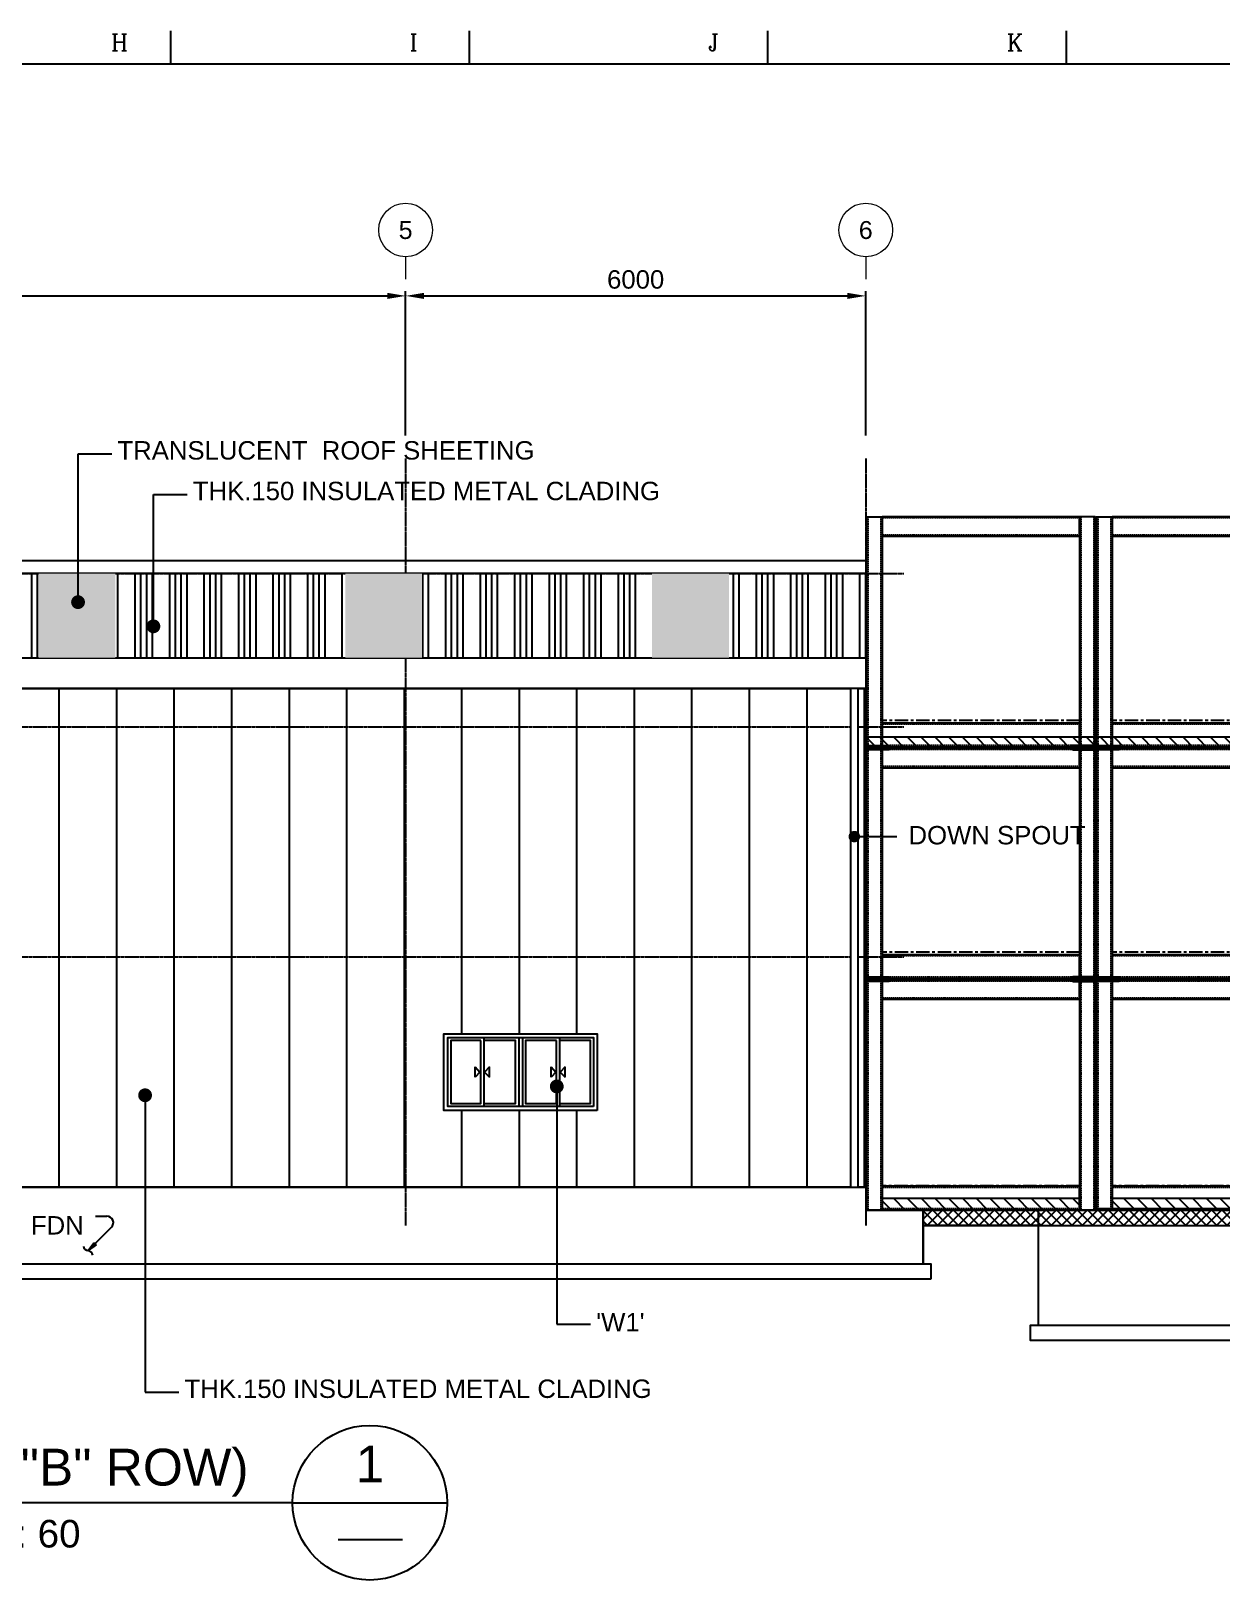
# Model space of a CAD drawing. Header units: millimetres. Extents: x 66027 to 360317, y -114806 to -64032.
# Drawn here: x 242631 to 258149, y -84855 to -64656 of the extents above; entities that cross this region are included whole.
import ezdxf
from ezdxf.enums import TextEntityAlignment as Align

# ---------------------------------------------------------------- set-up
doc = ezdxf.new("R2010")
doc.units = ezdxf.units.MM
doc.header["$LTSCALE"] = 140
doc.set_wipeout_variables(frame=1)
doc.linetypes.add('CENTER', pattern=[2, 1.25, -0.25, 0.25, -0.25])
doc.linetypes.add('HIDDEN', pattern=[0.375, 0.25, -0.125])
doc.layers.get('Defpoints').update_dxf_attribs({"color": 175})
for name, color, linetype in [('1', 7, 'Continuous'), ('AA-WAXM-ASMB', 7, 'Continuous'), ('C_BLOCK', 7, 'Continuous'), ('C_CEN', 1, 'CENTER'), ('C_COLUMN-01', 2, 'Continuous'), ('C_CONC', 3, 'Continuous'), ('C_GIRDER', 2, 'Continuous'), ('C_TEXT_01', 2, 'Continuous'), ('DIM-SCALE', 7, 'Continuous'), ('finish', 1, 'Continuous'), ('HAT', 8, 'Continuous'), ('TAN-TIT', 30, 'Continuous'), ('TITLE', 7, 'Continuous'), ('Xref_Gypsum_ELEV2$0$AA-ELEV-PCN02', 2, 'Continuous'), ('Xref_Gypsum_ELEV2$0$AA-ELEV-PCN04', 4, 'Continuous'), ('Xref_Gypsum_ELEV2$0$AA-ELEV-PCN07', 7, 'Continuous'), ('Xref_Gypsum_ELEV2$0$AA-HAT', 8, 'Continuous'), ('Xref_Gypsum_ELEV2$0$NRC-A-PT-0013$0$WID', 4, 'Continuous'), ('Xref_Gypsum_ELEV2$0$WIN', 4, 'Continuous')]:
    doc.layers.add(name, color=color, linetype=linetype)
doc.styles.add('Arial', font='arial.ttf')
doc.styles.add('COM', font='COMPLEX', dxfattribs={"height": 5})
doc.styles.add('돋움', font='')
doc.styles.get('돋움').set_extended_font_data('Dotum')
doc.dimstyles.new('일반도면_0050', dxfattribs={"dimtxt": 200, "dimasz": 200, "dimexe": 50, "dimexo": 250, "dimgap": 75, "dimtad": 1, "dimdec": 0, "dimzin": 0, "dimdsep": 46, "dimtxsty": 'Arial', "dimcen": -250, "dimclrd": 7, "dimclre": 7, "dimclrt": 2, "dimadec": 0, "dimazin": 0, "dimtfac": 1, "dimtdec": 0, "dimtix": 1, "dimtmove": 2, "dimatfit": 3, "dimfxl": 1, "dimtolj": 1, "dimtzin": 0, "dimarcsym": 0})
doc.dimstyles.new('일반도면_0080', dxfattribs={"dimtxt": 240, "dimasz": 200, "dimexe": 80, "dimexo": 240, "dimgap": 80, "dimtad": 1, "dimdec": 0, "dimzin": 0, "dimdsep": 46, "dimtxsty": '돋움', "dimcen": -400, "dimclrd": 7, "dimclre": 7, "dimclrt": 2, "dimadec": 8, "dimazin": 0, "dimtfac": 1, "dimtdec": 4, "dimtix": 1, "dimtmove": 2, "dimatfit": 3, "dimfxl": 1, "dimtolj": 1, "dimtzin": 0, "dimarcsym": 0})
pattern_1 = [(90, (-6e-11, -161796), (-750, 5e-14), [])]

# ---------------------------------------------------------------- blocks, each defined once
blk = doc.blocks.new('BORDER')
at = {"layer": 'TAN-TIT'}
for p, q in [((108806, 164680), (108806, 166122)), ((121784, 164680), (121784, 166122)), ((134763, 164680), (134763, 166122)), ((147741, 164680), (147741, 166122)), ((232823, 164680), (4977, 164680))]:
    blk.add_line(p, q, dxfattribs=at)
at = {"layer": 'TAN-TIT', "style": 'COM'}
for s, p in [('H', (106210, 165257)), ('I', (119188, 165257)), ('J', (132167, 165257)), ('K', (145146, 165257))]:
    blk.add_text(s, height=721, dxfattribs=at).set_placement(p)
blk = doc.blocks.new('*D226')
at = {"layer": 'Defpoints', "color": 0}
for p in [(247516, -68110), (232516, -70231), (247516, -70231)]:
    blk.add_point(p, dxfattribs=at)
at = {"layer": 'DIM-SCALE', "color": 7, "lineweight": -2}
for p, q in [((232516, -69931), (232516, -68050)), ((247516, -69931), (247516, -68050)), ((232756, -68110), (247276, -68110))]:
    blk.add_line(p, q, dxfattribs=at)
at = {"layer": 'DIM-SCALE', "color": 7}
for points in [[(232756, -68070), (232756, -68150), (232516, -68110)], [(247276, -68070), (247276, -68150), (247516, -68110)]]:
    blk.add_solid(points, dxfattribs=at)
at = {"layer": 'DIM-SCALE', "color": 2, "insert": (240016, -67897), "char_height": 240, "attachment_point": 5, "style": 'Arial'}
blk.add_mtext('\\A1;15000', dxfattribs=at)
blk = doc.blocks.new('*D227')
at = {"layer": 'Defpoints', "color": 0}
for p in [(253516, -68110), (247516, -70231), (253516, -70231)]:
    blk.add_point(p, dxfattribs=at)
at = {"layer": 'DIM-SCALE', "color": 7, "lineweight": -2}
for p, q in [((247516, -69931), (247516, -68050)), ((253516, -69931), (253516, -68050)), ((247756, -68110), (253276, -68110))]:
    blk.add_line(p, q, dxfattribs=at)
at = {"layer": 'DIM-SCALE', "color": 7}
for points in [[(247756, -68070), (247756, -68150), (247516, -68110)], [(253276, -68070), (253276, -68150), (253516, -68110)]]:
    blk.add_solid(points, dxfattribs=at)
at = {"layer": 'DIM-SCALE', "color": 2, "insert": (250516, -67897), "char_height": 240, "attachment_point": 5, "style": 'Arial'}
blk.add_mtext('\\A1;6000', dxfattribs=at)
blk = doc.blocks.new('S1')
at = {"layer": 'C_BLOCK', "color": 1, "linetype": 'Continuous'}
for p, q in [((1.58, 7.47), (-3.5, 2.39)), ((-0.15, 6.23), (1.58, 7.47)), ((-0.04, 6.22), (1.28, 7.17)), ((0.06, 6.21), (0.98, 6.87)), ((1.28, 7.17), (0.33, 5.84)), ((0.98, 6.87), (0.33, 5.95)), ((1.58, 7.47), (0.34, 5.74)), ((0.1, 5.98), (-0.15, 6.23)), ((-0.04, 6.22), (0.33, 5.84)), ((0.06, 6.21), (0.33, 5.95)), ((0.1, 5.98), (0.34, 5.74)), ((0.17, 6.21), (0.68, 6.57)), ((0.17, 6.21), (0.32, 6.06)), ((0.68, 6.57), (0.32, 6.06)), ((0, 0), (-2.51, 0))]:
    blk.add_line(p, q, dxfattribs=at)
for centre, radius, start, end in [((1.61, 8.49), 1.02, 181.7902, 268.2045), ((1.55, 6.45), 1.02, 1.7902, 88.2045), ((-2.51, 1.4), 1.4, 135, 270)]:
    blk.add_arc(centre, radius, start, end, dxfattribs=at)
blk = doc.blocks.new('A$C7A980776')
blk.add_wipeout([(0, 1000), (2000, 1000), (2000, 0), (0, 0)]).dxf.layer = 'Xref_Gypsum_ELEV2$0$WIN'
at = {"layer": 'Xref_Gypsum_ELEV2$0$NRC-A-PT-0013$0$WID', "color": 9, "linetype": 'Continuous'}
for p, q in [((421, 432), (421, 568)), ((421, 568), (483, 500)), ((421, 432), (421, 568)), ((421, 568), (483, 500)), ((483, 500), (421, 432)), ((483, 500), (421, 432)), ((604, 568), (543, 500)), ((543, 500), (604, 432)), ((604, 432), (604, 568)), ((1408, 432), (1408, 568)), ((1408, 568), (1470, 500)), ((1408, 432), (1408, 568)), ((1408, 568), (1470, 500)), ((1470, 500), (1408, 432)), ((1470, 500), (1408, 432)), ((1592, 568), (1530, 500)), ((1530, 500), (1592, 432)), ((1592, 432), (1592, 568))]:
    blk.add_line(p, q, dxfattribs=at)
at = {"layer": 'Xref_Gypsum_ELEV2$0$WIN', "color": 5}
for p, q in [((493, 950), (493, 50)), ((1480, 950), (1480, 50))]:
    blk.add_line(p, q, dxfattribs=at)
at = {"layer": 'Xref_Gypsum_ELEV2$0$WIN'}
for p, q in [((975, 950), (975, 50)), ((1025, 950), (1025, 50))]:
    blk.add_line(p, q, dxfattribs=at)
for points in [[(0, 0), (2000, 0), (2000, 1000), (0, 1000)], [(50, 50), (1950, 50), (1950, 950), (50, 950)]]:
    blk.add_lwpolyline(points, close=True, dxfattribs=at)
at = {"layer": 'Xref_Gypsum_ELEV2$0$WIN', "color": 5}
for points in [[(493, 90), (90, 90), (90, 910), (493, 910)], [(1480, 90), (1065, 90), (1065, 910), (1480, 910)]]:
    blk.add_lwpolyline(points, dxfattribs=at)
for points in [[(533, 910), (935, 910), (935, 90), (533, 90)], [(1520, 910), (1910, 910), (1910, 90), (1520, 90)]]:
    blk.add_lwpolyline(points, close=True, dxfattribs=at)
blk = doc.blocks.new('*U151')
blk.add_wipeout([(0, 6502), (100, 6502), (100, 0), (0, 0)]).dxf.layer = 'Xref_Gypsum_ELEV2$0$AA-HAT'
at = {"layer": 'Xref_Gypsum_ELEV2$0$AA-ELEV-PCN04'}
blk.add_lwpolyline([(0, 0), (100, 0), (100, 6502), (0, 6502)], close=True, dxfattribs=at)
blk = doc.blocks.new('A$C72F612F9')
at = {"layer": 'C_GIRDER'}
h = blk.add_hatch(dxfattribs=at)
h.set_pattern_fill('ANSI37', color=8, scale=30)
h.set_pattern_definition([(135, (559626.01, 32854.9), (67.351921, 67.351921), []), (45, (559626.01, 32854.9), (67.351921, -67.351921), [])])
h.paths.add_polyline_path([(21750, -300), (21750, -500), (30150, -500), (30150, -300)])
at = {"layer": 'finish'}
h = blk.add_hatch(dxfattribs=at)
h.set_pattern_fill('ANSI31', color=8, scale=40, style=0)
h.set_pattern_definition([(135, (559262.07, 38874.9), (89.80256, 89.80256), [])])
h.paths.add_polyline_path([(21000, 5870), (21000, 5720), (30150, 5720), (30150, 5870)])
h = blk.add_hatch(dxfattribs=at)
h.set_pattern_fill('ANSI31', color=8, scale=40, style=0)
h.set_pattern_definition([(135, (559626.01, 32854.9), (89.80256, 89.80256), [])])
h.paths.add_polyline_path([(21214, -150), (23787, -150), (23787, -300), (21214, -300)])
h = blk.add_hatch(dxfattribs=at)
h.set_pattern_fill('ANSI31', color=8, scale=40, style=0)
h.set_pattern_definition([(135, (562626.01, 32854.9), (89.80256, 89.80256), [])])
h.paths.add_polyline_path([(24214, -150), (26787, -150), (26787, -300), (24214, -300)])
at = {"layer": 'C_CEN', "color": 8}
for p, q in [((23793, 6082), (21213, 6082)), ((26793, 6082), (24213, 6082)), ((23793, 6050), (21213, 6050)), ((26793, 6050), (24213, 6050)), ((23793, 3062), (21213, 3062)), ((23793, 3030), (21213, 3030)), ((26793, 3062), (24213, 3062)), ((26793, 3030), (24213, 3030)), ((23787, 16), (21214, 16)), ((21214, 16), (21214, 10)), ((23787, 10), (21214, 10)), ((26787, 16), (24214, 16)), ((24214, 16), (24214, 10)), ((26787, 10), (24214, 10))]:
    blk.add_line(p, q, dxfattribs=at)
at = {"layer": 'C_COLUMN-01', "color": 8}
for points in [[(21010, 5760), (21010, 8740), (21213, 8740), (21213, 5760)], [(23990, 5760), (23990, 8740), (23787, 8740), (23787, 5760)], [(24010, 5760), (24010, 8740), (24213, 8740), (24213, 5760)], [(21010, 2740), (21010, 5700)], [(21213, 5700), (21213, 2740)], [(23787, 5700), (23787, 2740)], [(23990, 2740), (23990, 5700)], [(24010, 2740), (24010, 5700)], [(24213, 5700), (24213, 2740)], [(21213, 2680), (21213, -300), (21010, -300), (21010, 2680)], [(23787, 2680), (23787, -300), (23990, -300), (23990, 2680)], [(24213, 2680), (24213, -300), (24010, -300), (24010, 2680)]]:
    blk.add_lwpolyline(points, dxfattribs=at)
at = {"layer": 'C_CONC', "color": 8}
for p, q in [((0, 0), (21000, 0)), ((21000, 0), (21000, -300)), ((21000, -300), (21750, -300)), ((21750, -300), (21750, -1000)), ((21750, -1000), (21750, -300)), ((23250, -300), (23250, -1300)), ((23250, -300), (23250, -1800)), ((-650, -1000), (21750, -1000))]:
    blk.add_line(p, q, dxfattribs=at)
at = {"layer": 'C_CONC', "color": 8, "ltscale": 0.1}
blk.add_line((27000, -284), (24000, -284), dxfattribs=at)
for points in [[(23250, -500), (21750, -500), (21750, -300), (23250, -300), (23250, -500)], [(21850, -1200), (-750, -1200), (-750, -1000), (21850, -1000), (21850, -1200)], [(27850, -2000), (23150, -2000), (23150, -1800), (27850, -1800), (27850, -2000)]]:
    blk.add_lwpolyline(points, dxfattribs=at)
at = {"layer": 'C_CONC', "color": 8}
for points in [[(23250, -300), (27750, -300)], [(23250, -1800), (27750, -1800)]]:
    blk.add_lwpolyline(points, dxfattribs=at)
at = {"layer": 'C_GIRDER', "color": 8, "linetype": 'HIDDEN', "ltscale": 0.1}
for p, q in [((21026, 8740), (21026, 5760)), ((21197, 8740), (21197, 5760)), ((23787, 8727), (21213, 8727)), ((23803, 8740), (23803, 5760)), ((23974, 8740), (23974, 5760)), ((24026, 8740), (24026, 5760)), ((24197, 8740), (24197, 5760)), ((26787, 8727), (24213, 8727)), ((23787, 8502), (21213, 8502)), ((26787, 8502), (24213, 8502)), ((23787, 6034), (21213, 6034)), ((26787, 6034), (24213, 6034)), ((21026, 5700), (21026, 2740)), ((21197, 5700), (21197, 2740)), ((23700, 5756), (21300, 5756)), ((23700, 5707), (21300, 5707)), ((23803, 5700), (23803, 2740)), ((23974, 5700), (23974, 2740)), ((24026, 5700), (24026, 2740)), ((24197, 5700), (24197, 2740)), ((26700, 5756), (24300, 5756)), ((26700, 5707), (24300, 5707)), ((23787, 5482), (21213, 5482)), ((26787, 5482), (24213, 5482)), ((23787, 3014), (21213, 3014)), ((26787, 3014), (24213, 3014)), ((21026, 2680), (21026, -300)), ((21197, 2680), (21197, -300)), ((23700, 2736), (21300, 2736)), ((23700, 2687), (21300, 2687)), ((23803, 2680), (23803, -300)), ((23974, 2680), (23974, -300)), ((24026, 2680), (24026, -300)), ((24197, 2680), (24197, -300)), ((26700, 2736), (24300, 2736)), ((26700, 2687), (24300, 2687)), ((23787, 2462), (21213, 2462)), ((26787, 2462), (24213, 2462)), ((23787, -6), (21214, -6)), ((26787, -6), (24214, -6)), ((23787, -284), (21214, -284)), ((26787, -284), (24214, -284))]:
    blk.add_line(p, q, dxfattribs=at)
at = {"layer": 'C_GIRDER', "color": 8}
for p, q in [((21213, 8740), (23787, 8740)), ((24213, 8740), (26787, 8740))]:
    blk.add_line(p, q, dxfattribs=at)
for points in [[(23787, 8740), (21213, 8740)], [(21213, 8740), (21213, 8488), (23787, 8488), (23787, 8740)], [(26787, 8740), (24213, 8740)], [(24213, 8740), (24213, 8488), (26787, 8488), (26787, 8740)], [(23787, 5760), (23787, 6050), (21213, 6050), (21213, 5760)], [(26787, 5760), (26787, 6050), (24213, 6050), (24213, 5760)], [(21213, 5740), (21213, 5740), (23787, 5740)], [(23787, 5720), (21213, 5720)], [(21213, 5700), (21213, 5468), (23787, 5468), (23787, 5700)], [(23937, 5720), (21363, 5720)], [(24213, 5740), (24213, 5740), (26787, 5740)], [(26787, 5720), (24213, 5720)], [(24213, 5700), (24213, 5468), (26787, 5468), (26787, 5700)], [(23787, 2740), (23787, 3030), (21213, 3030), (21213, 2740)], [(26787, 2740), (26787, 3030), (24213, 3030), (24213, 2740)], [(21213, 2720), (21213, 2720), (23787, 2720)], [(23787, 2700), (21213, 2700)], [(21213, 2680), (21213, 2448), (23787, 2448), (23787, 2680)], [(24213, 2720), (24213, 2720), (26787, 2720)], [(26787, 2700), (24213, 2700)], [(24213, 2680), (24213, 2448), (26787, 2448), (26787, 2680)]]:
    blk.add_lwpolyline(points, dxfattribs=at)
for points in [[(21000, 5760), (21300, 5760), (21300, 5740), (21000, 5740)], [(21000, 5740), (21300, 5740), (21300, 5720), (21000, 5720)], [(21000, 5720), (21300, 5720), (21300, 5700), (21000, 5700)], [(24000, 5760), (23700, 5760), (23700, 5740), (24000, 5740)], [(24000, 5740), (23700, 5740), (23700, 5720), (24000, 5720)], [(24000, 5720), (23700, 5720), (23700, 5700), (24000, 5700)], [(24000, 5760), (24300, 5760), (24300, 5740), (24000, 5740)], [(24000, 5740), (24300, 5740), (24300, 5720), (24000, 5720)], [(24000, 5720), (24300, 5720), (24300, 5700), (24000, 5700)], [(21000, 2740), (21300, 2740), (21300, 2720), (21000, 2720)], [(21000, 2720), (21300, 2720), (21300, 2700), (21000, 2700)], [(21000, 2700), (21300, 2700), (21300, 2680), (21000, 2680)], [(24000, 2740), (23700, 2740), (23700, 2720), (24000, 2720)], [(24000, 2720), (23700, 2720), (23700, 2700), (24000, 2700)], [(24000, 2700), (23700, 2700), (23700, 2680), (24000, 2680)], [(24000, 2740), (24300, 2740), (24300, 2720), (24000, 2720)], [(24000, 2720), (24300, 2720), (24300, 2700), (24000, 2700)], [(24000, 2700), (24300, 2700), (24300, 2680), (24000, 2680)], [(23787, 10), (21214, 10), (21214, -300), (23787, -300)], [(26787, 10), (24214, 10), (24214, -300), (26787, -300)]]:
    blk.add_lwpolyline(points, close=True, dxfattribs=at)
at = {"layer": 'finish', "color": 8}
for p, q in [((21000, 8740), (21000, 8740)), ((24000, 8740), (24000, 8740)), ((21000, 5870), (30150, 5870)), ((21000, 5870), (21000, 5720)), ((21000, 5720), (30150, 5720)), ((23787, -150), (21214, -150)), ((21214, -150), (21214, -300)), ((23787, -150), (23787, -300)), ((26787, -150), (24214, -150)), ((24214, -150), (24214, -300)), ((23787, -300), (21214, -300)), ((26787, -300), (24214, -300))]:
    blk.add_line(p, q, dxfattribs=at)
blk.add_lwpolyline([(21750, -300), (21750, -500), (30150, -500), (30150, -300), (21750, -300)], dxfattribs=at)

msp = doc.modelspace()

# ---------------------------------------------------------------- hatches: boundary and pattern name
at = {"layer": 'HAT', "ltscale": 100}
h = msp.add_hatch(dxfattribs=at)
h.set_pattern_fill('ANSI34', color=252, scale=600, angle=585)
h.set_pattern_definition([(270, (-2366684.33, 499623.25), (450, -7e-13), []), (270, (-2366759.33, 499548.25), (450, -7e-13), []), (270, (-2366834.33, 499473.25), (450, -7e-13), []), (270, (-2366909.33, 499398.25), (450, -7e-13), [])])
h.paths.add_polyline_path([(234731.3, -72829.4), (234731.3, -71731), (232581.3, -71731), (232581.3, -72829.4)])
h.paths.add_polyline_path([(235731.3, -71731), (235731.3, -72829.4), (238731.3, -72829.4), (238731.3, -71731)])
h.paths.add_polyline_path([(239731.3, -71731), (239731.3, -72829.4), (242731.3, -72829.4), (242731.3, -71731)])
h.paths.add_polyline_path([(243731.3, -71731), (243731.3, -72829.4), (246731.3, -72829.4), (246731.3, -71731)])
h.paths.add_polyline_path([(247731.3, -71731), (247731.3, -72829.4), (250731.3, -72829.4), (250731.3, -71731)])
h.paths.add_polyline_path([(251731.3, -72829.4), (253516.3, -72829.4), (253516.3, -71731), (251731.3, -71731)])

# ---------------------------------------------------------------- linework, layer by layer
at = {"layer": 'C_BLOCK', "lineweight": 0}
for p, q in [((247516.3, -67601.1), (247516.3, -67892.8)), ((253516.3, -67601.1), (253516.3, -67892.8))]:
    msp.add_line(p, q, dxfattribs=at)
for centre in [(247516.3, -67251.1), (253516.3, -67251.1)]:
    msp.add_circle(centre, 350, dxfattribs=at)
at = {"layer": 'C_CEN', "color": 1, "ltscale": 0.1}
for p, q in [((247516.3, -70231), (247516.3, -80231)), ((232016.3, -71731), (254016.3, -71731)), ((253516.3, -71731), (253516.3, -80231)), ((232016.3, -73731), (254016.3, -73731)), ((232016.3, -76731), (254016.3, -76731))]:
    msp.add_line(p, q, dxfattribs=at)
at = {"layer": 'TITLE', "color": 1, "linetype": 'Continuous'}
msp.add_line((246042.7, -83847.3), (237643.3, -83847.3), dxfattribs=at)
at = {"layer": 'TITLE', "color": 1, "linetype": 'Continuous', "elevation": 0}
msp.add_lwpolyline([(246042.7, -83847.3), (248058.7, -83847.3)], dxfattribs=at)
at = {"layer": 'TITLE', "color": 2, "linetype": 'Continuous', "elevation": 0}
msp.add_lwpolyline([(246637.8, -84326.4), (247475.5, -84326.4)], dxfattribs=at)
at = {"layer": 'TITLE', "color": 1, "linetype": 'Continuous'}
msp.add_circle((247050.7, -83847.3), 1008, dxfattribs=at)
at = {"layer": 'Xref_Gypsum_ELEV2$0$AA-ELEV-PCN02'}
for q in [(232581.3, -71565.2), (253516.3, -73229.4)]:
    msp.add_line((253516.3, -71565.2), q, dxfattribs=at)
at = {"layer": 'Xref_Gypsum_ELEV2$0$AA-ELEV-PCN02', "color": 8}
msp.add_line((253516.3, -71731), (232581.3, -71731), dxfattribs=at)
at = {"layer": 'Xref_Gypsum_ELEV2$0$AA-ELEV-PCN07', "elevation": 0}
msp.add_lwpolyline([(232581.3, -72829.4), (253516.3, -72829.4), (253516.3, -73229.4), (232581.3, -73229.4)], close=True, dxfattribs=at)

# ---------------------------------------------------------------- block references
at = {"layer": '1', "xscale": 0.3, "yscale": 0.3, "zscale": 0.3}
msp.add_blockref('BORDER', (211812.1, -114492.2), dxfattribs=at)
at = {"layer": 'C_BLOCK', "color": 7, "linetype": 'Continuous', "lineweight": 0, "xscale": 60, "yscale": 60, "zscale": 60, "rotation": 180}
msp.add_blockref('S1', (243471.4, -80112.3), dxfattribs=at)

# ---------------------------------------------------------------- texts
at = {"layer": 'C_BLOCK', "color": 2, "linetype": 'Continuous', "lineweight": 13, "style": 'Arial'}
for s, p in [('5', (247516.3, -67251.1)), ('6', (253516.3, -67251.1))]:
    msp.add_text(s, height=233.3, dxfattribs=at).set_placement(p, align=Align.MIDDLE_CENTER)
at = {"layer": 'C_TEXT_01', "style": 'Arial'}
for s, p in [('TRANSLUCENT  ROOF SHEETING', (243759.2, -70244.2)), ('THK.150 INSULATED METAL CLADING', (244741.7, -70773.9)), ('FDN', (242630.5, -80349.8)), ("'W1'", (250001.6, -81614.3)), ('THK.150 INSULATED METAL CLADING', (244633.2, -82481))]:
    msp.add_text(s, height=240, dxfattribs=at).set_placement(p)
msp.add_text('DOWN SPOUT', height=240, rotation=360, dxfattribs=at).set_placement((254073.9, -75262.6))
at = {"layer": 'TITLE', "color": 3, "ltscale": 10, "style": 'Arial'}
msp.add_text('ELEVATION("B" ROW)', height=480, dxfattribs=at).set_placement((241989.7, -83623.3), align=Align.CENTER)
at = {"layer": 'TITLE', "color": 2, "ltscale": 10, "style": 'Arial'}
msp.add_text('1', height=480, dxfattribs=at).set_placement((247050.7, -83343.3), align=Align.MIDDLE)
at = {"layer": 'TITLE', "color": 2, "linetype": 'Continuous', "style": 'Arial'}
msp.add_text('SCALE  1 : 60', height=360, dxfattribs=at).set_placement((241684.3, -84071.3), align=Align.TOP_CENTER)

# ---------------------------------------------------------------- dimensions: what is measured, and where the dimension line sits
at = {"layer": 'DIM-SCALE'}
for base, p1, p2, picture, middle in [((247516.3, -68109.6), (232516.3, -70231), (247516.3, -70231), '*D226', (240016.3, -67897)), ((253516.3, -68109.6), (247516.3, -70231), (253516.3, -70231), '*D227', (250516.3, -67897))]:
    dim = msp.add_linear_dim(base=base, p1=p1, p2=p2, dimstyle='일반도면_0050', override={"dimscale": 1.2}, dxfattribs=at)
    dim.commit()
    dim.dimension.update_dxf_attribs({"geometry": picture, "text_midpoint": middle})

# ---------------------------------------------------------------- leaders
for points in [[(244227.6, -72418.9), (244227.6, -70697.9), (244667.6, -70697.9)], [(244119.1, -78534.1), (244119.1, -82404.9), (244559.1, -82404.9)]]:
    msp.add_leader(points, dimstyle='일반도면_0080', override={"dimasz": 180, "dimlfac": 0.166667, "dimtxsty": 'Arial', "dimldrblk": 'Dot'}, dxfattribs=at)

# ---------------------------------------------------------------- next in the draw order: block references
at = {"layer": 'AA-WAXM-ASMB', "xscale": -1}
msp.add_blockref('A$C7A980776', (250016.3, -78731), dxfattribs=at)

# ---------------------------------------------------------------- next in the draw order: wipeouts: each hides what was drawn before it
for points in [[(242731.3, -71731), (243731.3, -71731), (243731.3, -72829.4), (242731.3, -72829.4)], [(246731.3, -71731), (247731.3, -71731), (247731.3, -72829.4), (246731.3, -72829.4)], [(250731.3, -71731), (251731.3, -71731), (251731.3, -72829.4), (250731.3, -72829.4)]]:
    msp.add_wipeout(points).dxf.layer = 'HAT'

# ---------------------------------------------------------------- next in the draw order: hatches: boundary and pattern name
at = {"layer": 'HAT'}
h = msp.add_hatch(color=254, dxfattribs=at)
h.dxf.hatch_style = 1
h.paths.add_polyline_path([(243731.3, -71731), (242731.3, -71731), (242731.3, -72829.4), (243731.3, -72829.4)])
h = msp.add_hatch(color=254, dxfattribs=at)
h.dxf.hatch_style = 1
h.paths.add_polyline_path([(247731.3, -71731), (246731.3, -71731), (246731.3, -72829.4), (247731.3, -72829.4)])
h = msp.add_hatch(color=254, dxfattribs=at)
h.dxf.hatch_style = 1
h.paths.add_polyline_path([(251731.3, -71731), (250731.3, -71731), (250731.3, -72829.4), (251731.3, -72829.4)])
h = msp.add_hatch(dxfattribs=at)
h.set_pattern_fill('LINE,_O', color=256, scale=6000, angle=90)
h.set_pattern_definition(pattern_1)
h.paths.add_polyline_path([(248719.3, -73229.4), (232581.3, -73229.4), (232581.3, -74781), (232716.3, -74781), (232716.1, -74279.7), (238316.1, -74279.7), (238316.3, -74781), (241666.3, -74781), (241666.3, -74881), (240319.3, -74881), (240319.3, -77731), (241014.9, -77731), (241014.9, -78731), (240319.3, -78731), (240319.3, -79731), (248719.3, -79731), (248719.3, -78731), (248016.3, -78731), (248016.3, -77731), (248719.3, -77731)])
h = msp.add_hatch(dxfattribs=at)
h.set_pattern_fill('LINE,_O', color=256, scale=6000, angle=90)
h.set_pattern_definition(pattern_1)
h.paths.add_polyline_path([(253516.3, -73229.4), (248719.3, -73229.4), (248719.3, -77731), (250016.3, -77731), (250016.3, -78731), (248719.3, -78731), (248719.3, -79731), (253516.3, -79731)])

# ---------------------------------------------------------------- next in the draw order: linework, layer by layer
at = {"layer": 'HAT', "elevation": 0}
msp.add_lwpolyline([(232581.3, -73229.4), (253516.3, -73229.4), (253516.3, -79731), (232581.3, -79731)], close=True, dxfattribs=at)

# ---------------------------------------------------------------- next in the draw order: leaders
at = {"layer": 'DIM-SCALE'}
for points in [[(243245.1, -72103.8), (243245.1, -70168.2), (243685.2, -70168.2)], [(249487.5, -78419.1), (249487.5, -81517.9), (249927.6, -81517.9)]]:
    msp.add_leader(points, dimstyle='일반도면_0080', override={"dimasz": 180, "dimlfac": 0.166667, "dimtxsty": 'Arial', "dimldrblk": 'Dot'}, dxfattribs=at)

# ---------------------------------------------------------------- next in the draw order: block references
msp.add_blockref('*U151', (253316.3, -79731))

# ---------------------------------------------------------------- next in the draw order: linework, layer by layer
at = {"layer": 'C_CEN', "color": 1, "ltscale": 0.1}
msp.add_line((253516.3, -70231), (253516.3, -80231), dxfattribs=at)

# ---------------------------------------------------------------- next in the draw order: block references
at = {"layer": 'C_CEN'}
msp.add_blockref('A$C72F612F9', (232516.3, -79731), dxfattribs=at)

# ---------------------------------------------------------------- next in the draw order: leaders
at = {"layer": 'DIM-SCALE'}
msp.add_leader([(253367.7, -75161.1), (253921.6, -75161.1)], dimstyle='일반도면_0080', override={"dimasz": 150, "dimlfac": 0.166667, "dimtxsty": 'Arial', "dimldrblk": 'Dot'}, dxfattribs=at)

doc.saveas('drawing.dxf')
